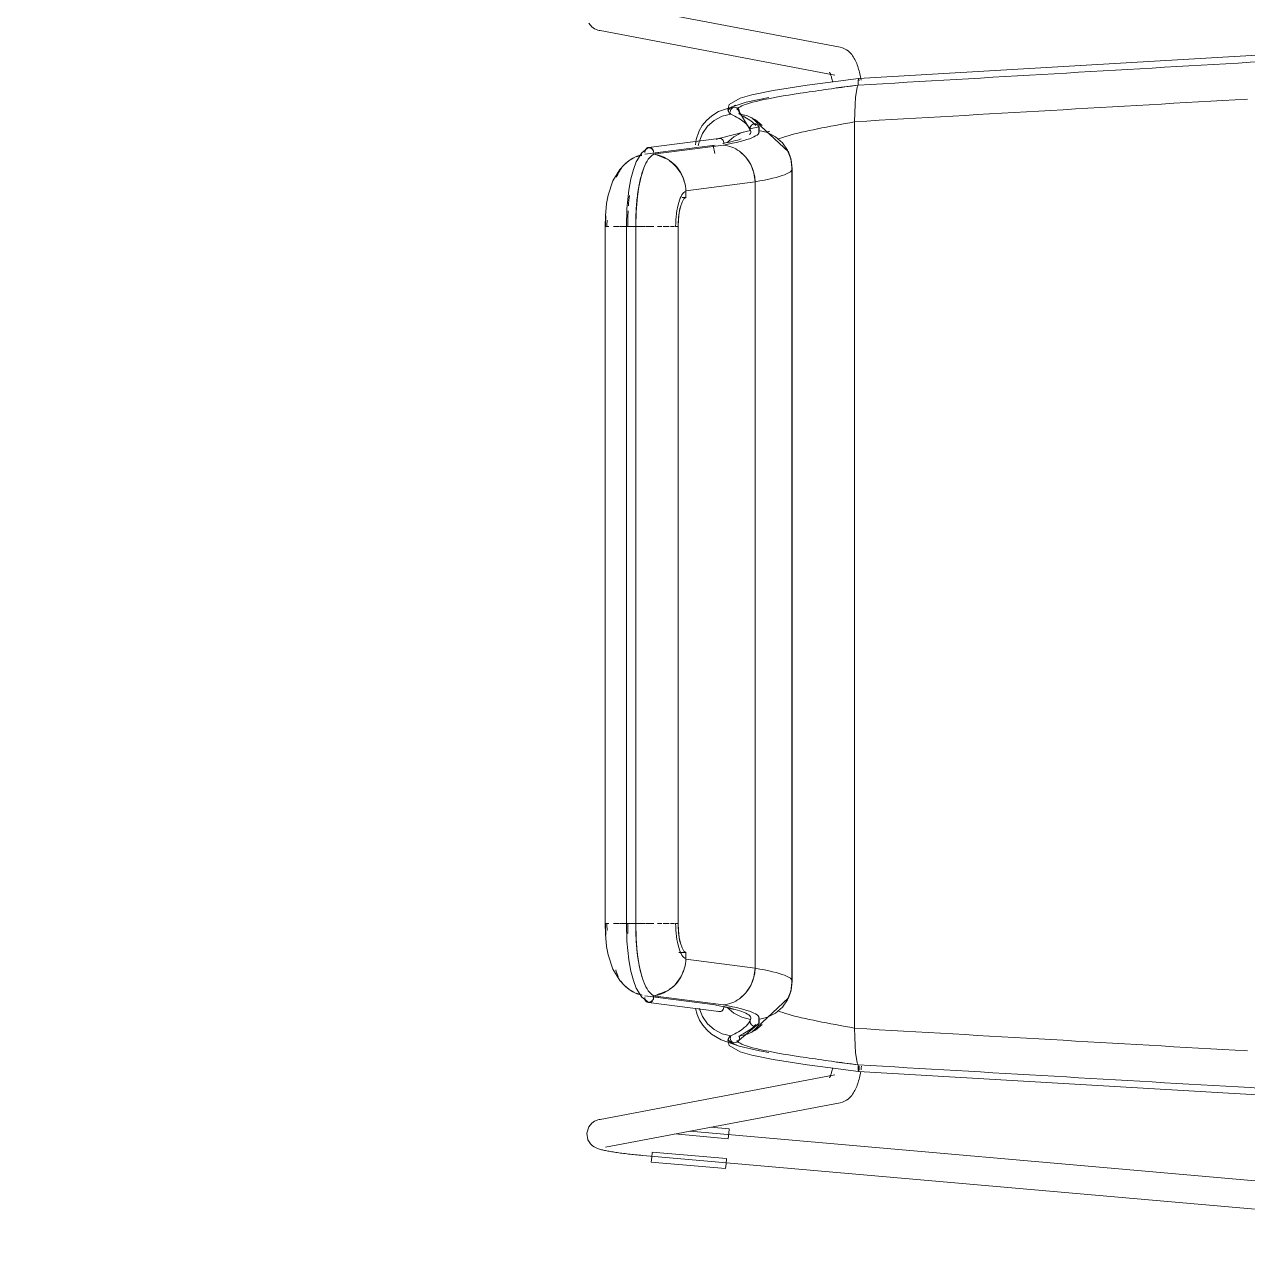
# Model space of a CAD drawing. Header units: millimetres. Extents: x 155927 to 326028, y -36033 to 97293.
# Drawn here: x 226626 to 227144, y 12021 to 12538 of the extents above; entities that cross this region are included whole.
import ezdxf

# ---------------------------------------------------------------- set-up
doc = ezdxf.new("R2010")
doc.units = ezdxf.units.MM
doc.header["$MEASUREMENT"] = 0
doc.layers.add('A-DOOR', color=4, linetype='CONTINUOUS', lineweight=9)
doc.layers.add('I-FURN', color=8, linetype='CONTINUOUS', lineweight=9)

msp = doc.modelspace()

# ---------------------------------------------------------------- linework, layer by layer
at = {"layer": 'A-DOOR'}
msp.add_arc((225644.33, 13505.61), 1010, 270, 0, dxfattribs=at)
at = {"layer": 'I-FURN'}
for p, q in [((226971.22, 12528.47), (226871.93, 12547.28)), ((226864.93, 12538.63), (226866.26, 12537.05)), ((226866.26, 12537.05), (226867.34, 12536.3)), ((226867.34, 12536.3), (226868.14, 12535.93)), ((226868.14, 12535.93), (226868.76, 12535.71)), ((226868.76, 12535.71), (226869.28, 12535.58)), ((226869.28, 12535.58), (226869.69, 12535.49)), ((226869.69, 12535.49), (226968.98, 12516.68)), ((226979.06, 12515.28), (227310.97, 12534.56)), ((226971.22, 12528.47), (226972.2, 12528.21)), ((226972.2, 12528.21), (226973.1, 12527.84)), ((226973.1, 12527.84), (226973.89, 12527.41)), ((226973.89, 12527.41), (226974.58, 12526.92)), ((226974.58, 12526.92), (226975.17, 12526.41)), ((226975.17, 12526.41), (226975.69, 12525.89)), ((226975.69, 12525.89), (226976.15, 12525.36)), ((226976.15, 12525.36), (226976.55, 12524.83)), ((226976.55, 12524.83), (226976.91, 12524.29)), ((226976.91, 12524.29), (226977.23, 12523.75)), ((226977.23, 12523.75), (226977.52, 12523.22)), ((226977.52, 12523.22), (226977.79, 12522.67)), ((226966.75, 12517.9), (226966.77, 12517.87)), ((226966.77, 12517.87), (226966.81, 12517.8)), ((226977.79, 12522.67), (226978.04, 12522.11)), ((226978.04, 12522.11), (226978.28, 12521.54)), ((226978.28, 12521.54), (226978.5, 12520.95)), ((226978.5, 12520.95), (226978.71, 12520.36)), ((226978.71, 12520.36), (226978.9, 12519.76)), ((226978.9, 12519.76), (226979.08, 12519.14)), ((226979.08, 12519.14), (226979.25, 12518.51)), ((226979.25, 12518.51), (226979.42, 12517.87)), ((226979.42, 12517.87), (226979.57, 12517.21)), ((226967.21, 12513.72), (226957.28, 12512.36)), ((226966.81, 12517.8), (226966.86, 12517.71)), ((226966.86, 12517.71), (226966.93, 12517.56)), ((226966.93, 12517.56), (226967.02, 12517.36)), ((226967.02, 12517.36), (226967.12, 12517.13)), ((226967.12, 12517.13), (226967.22, 12516.86)), ((226979.06, 12515.27), (226967.21, 12513.72)), ((226967.22, 12516.86), (226967.32, 12516.56)), ((226967.32, 12516.56), (226967.43, 12516.22)), ((226967.43, 12516.22), (226967.54, 12515.86)), ((226967.54, 12515.86), (226967.65, 12515.46)), ((226967.65, 12515.46), (226967.75, 12515.04)), ((226967.75, 12515.04), (226967.86, 12514.6)), ((226967.86, 12514.6), (226967.96, 12514.13)), ((226967.96, 12514.13), (226968.06, 12513.63)), ((226978.86, 12513.87), (226978.85, 12513.38)), ((226978.85, 12513.38), (226978.86, 12513.87)), ((226978.85, 12513.38), (226978.86, 12512.88)), ((226978.86, 12512.88), (226978.85, 12513.38)), ((226978.86, 12513.87), (226978.88, 12514.33)), ((226978.88, 12514.32), (226978.86, 12513.87)), ((226978.86, 12512.88), (226978.88, 12512.41)), ((226978.88, 12512.41), (226978.86, 12512.88)), ((226978.92, 12514.71), (226978.88, 12514.32)), ((226978.88, 12514.33), (226978.92, 12514.71)), ((226978.96, 12515.01), (226978.92, 12514.71)), ((226978.92, 12514.71), (226978.96, 12515.01)), ((226979.06, 12515.28), (226979.12, 12515.21)), ((226979.12, 12515.21), (226979.06, 12515.27)), ((226979.21, 12514.74), (226979.17, 12515.03)), ((226979.17, 12515.03), (226979.21, 12514.74)), ((226979.25, 12514.36), (226979.21, 12514.74)), ((226979.21, 12514.74), (226979.25, 12514.36)), ((226979.57, 12517.21), (226979.71, 12516.54)), ((226979.71, 12516.54), (226979.85, 12515.86)), ((226979.85, 12515.86), (226979.97, 12515.17)), ((226979.97, 12515.17), (226980.09, 12514.47)), ((226933.92, 12508.34), (226928.93, 12506.94)), ((226942.94, 12510.15), (226933.92, 12508.34)), ((226949.26, 12511.18), (226942.94, 12510.15)), ((226957.28, 12512.36), (226949.26, 12511.18)), ((226977.8, 12507.3), (226978.11, 12509.76)), ((226978.11, 12509.76), (226977.8, 12507.26)), ((226978.11, 12509.77), (226978.48, 12511.51)), ((226978.48, 12511.51), (226978.11, 12509.76)), ((226978.48, 12511.51), (226978.88, 12512.41)), ((226978.88, 12512.41), (226978.48, 12511.51)), ((226931.49, 12505.26), (226919.77, 12501.27)), ((226924.29, 12504.17), (226923.76, 12501.98)), ((226928.93, 12506.94), (226924.29, 12504.17)), ((226925.35, 12502.47), (226925.04, 12502.08)), ((226925.04, 12502.08), (226925.35, 12502.46)), ((226925.74, 12502.77), (226925.35, 12502.47)), ((226925.35, 12502.46), (226925.74, 12502.76)), ((226925.74, 12502.76), (226926.2, 12502.96)), ((226926.2, 12502.96), (226925.74, 12502.77)), ((226926.68, 12503.04), (226926.2, 12502.96)), ((226926.2, 12502.96), (226926.68, 12503.03)), ((226927.17, 12502.98), (226926.68, 12503.04)), ((226926.68, 12503.03), (226927.17, 12502.97)), ((226927.63, 12502.79), (226927.17, 12502.98)), ((226927.17, 12502.97), (226927.63, 12502.79)), ((226927.54, 12502.84), (226933.24, 12493.45)), ((226927.63, 12502.79), (226928.03, 12502.5)), ((226928.03, 12502.51), (226927.63, 12502.79)), ((226928.35, 12502.13), (226928.03, 12502.51)), ((226928.03, 12502.5), (226928.35, 12502.12)), ((226941.15, 12507.17), (226931.49, 12505.26)), ((226977.56, 12504.16), (226977.4, 12500.63)), ((226977.41, 12500.69), (226977.56, 12504.16)), ((226977.56, 12504.21), (226977.8, 12507.27)), ((226977.8, 12507.26), (226977.56, 12504.16)), ((226914.7, 12497.47), (226912.93, 12495.3)), ((226916.95, 12499.46), (226914.7, 12497.47)), ((226918.03, 12497.52), (226915.2, 12495.04)), ((226919.77, 12501.27), (226916.95, 12499.46)), ((226921.35, 12499.26), (226918.03, 12497.52)), ((226924.98, 12500.16), (226921.35, 12499.26)), ((226923.76, 12501.98), (226924.06, 12501.07)), ((226924.77, 12501.13), (226924.85, 12501.62)), ((226924.85, 12501.62), (226924.77, 12501.13)), ((226924.81, 12500.63), (226924.98, 12500.16)), ((226924.98, 12500.16), (226924.82, 12500.63)), ((226924.85, 12501.62), (226925.04, 12502.08)), ((226925.04, 12502.08), (226924.85, 12501.62)), ((226928.56, 12501.68), (226928.35, 12502.13)), ((226928.35, 12502.12), (226928.55, 12501.67)), ((226928.61, 12500.68), (226928.46, 12500.21)), ((226928.46, 12500.21), (226932.08, 12499.42)), ((226928.47, 12500.21), (226928.62, 12500.69)), ((226932.08, 12499.43), (226928.47, 12500.21)), ((226928.55, 12501.67), (226928.64, 12501.18)), ((226928.65, 12501.19), (226928.56, 12501.68)), ((226928.64, 12501.18), (226928.61, 12500.68)), ((226928.62, 12500.69), (226928.65, 12501.19)), ((226935.4, 12497.79), (226932.08, 12499.43)), ((226932.08, 12499.42), (226935.4, 12497.78)), ((226933.73, 12498.73), (226949.43, 12484.13)), ((226938.24, 12495.38), (226935.4, 12497.79)), ((226935.4, 12497.78), (226938.24, 12495.38)), ((226977.35, 12496.94), (226977.41, 12500.63)), ((226977.4, 12500.63), (226977.35, 12496.86)), ((226911.58, 12493.03), (226910.29, 12489.43)), ((226912.93, 12495.3), (226911.58, 12493.03)), ((226915.2, 12495.04), (226913.03, 12491.95)), ((226919.89, 12489.88), (226931.5, 12492.84)), ((226929.63, 12492.31), (226926.24, 12490.56)), ((226933.35, 12493.2), (226929.63, 12492.31)), ((226931.5, 12492.84), (226933.37, 12493.17)), ((226936.95, 12494.72), (226933.06, 12493.88)), ((226933.15, 12494.17), (226933.23, 12494.66)), ((226933.23, 12494.66), (226933.15, 12494.17)), ((226933.19, 12493.67), (226933.15, 12494.17)), ((226933.15, 12494.17), (226933.19, 12493.67)), ((226933.35, 12493.2), (226933.19, 12493.67)), ((226933.19, 12493.67), (226933.35, 12493.2)), ((226933.23, 12494.66), (226933.43, 12495.11)), ((226933.43, 12495.11), (226933.23, 12494.66)), ((226933.43, 12495.11), (226933.75, 12495.49)), ((226933.75, 12495.49), (226933.43, 12495.11)), ((226934.15, 12495.79), (226933.75, 12495.49)), ((226933.75, 12495.49), (226934.15, 12495.78)), ((226934.61, 12495.98), (226934.15, 12495.79)), ((226934.15, 12495.78), (226934.61, 12495.97)), ((226934.61, 12495.97), (226935.1, 12496.04)), ((226935.1, 12496.04), (226934.61, 12495.98)), ((226935.1, 12496.04), (226935.59, 12495.97)), ((226935.59, 12495.98), (226935.1, 12496.04)), ((226936.05, 12495.79), (226935.59, 12495.98)), ((226935.59, 12495.97), (226936.05, 12495.78)), ((226936.46, 12495.49), (226936.05, 12495.79)), ((226936.05, 12495.78), (226936.45, 12495.49)), ((226936.45, 12495.49), (226936.77, 12495.11)), ((226936.77, 12495.11), (226936.46, 12495.49)), ((226936.77, 12495.11), (226936.97, 12494.66)), ((226936.97, 12494.66), (226936.77, 12495.11)), ((226936.82, 12495.01), (226936.87, 12492.13)), ((226937.01, 12493.67), (226936.85, 12493.2)), ((226936.85, 12493.2), (226937.02, 12493.67)), ((226940.57, 12492.31), (226936.85, 12493.2)), ((226936.97, 12494.66), (226937.05, 12494.17)), ((226937.05, 12494.17), (226936.97, 12494.66)), ((226937.05, 12494.17), (226937.01, 12493.67)), ((226937.02, 12493.67), (226937.05, 12494.17)), ((226943.96, 12490.56), (226940.57, 12492.31)), ((226940.57, 12492.3), (226943.96, 12490.55)), ((226977.35, 12496.86), (226977.35, 12113.46)), ((226977.35, 12113.38), (226977.35, 12496.86)), ((226888.63, 12483.2), (226918.32, 12487.04)), ((226890.19, 12486.04), (226919.96, 12489.89)), ((226921.87, 12487.06), (226892.17, 12483.22)), ((226910.29, 12489.43), (226910, 12487.16)), ((226911.63, 12488.44), (226911.26, 12486.7)), ((226911.26, 12486.69), (226911.63, 12488.43)), ((226913.03, 12491.95), (226911.63, 12488.44)), ((226917.54, 12486.92), (226918.23, 12483.43)), ((226919.29, 12489.65), (226918.9, 12489.36)), ((226919.73, 12489.84), (226919.29, 12489.65)), ((226920.2, 12489.91), (226919.73, 12489.84)), ((226920.67, 12489.84), (226920.2, 12489.91)), ((226921.11, 12489.65), (226920.67, 12489.84)), ((226921.49, 12489.35), (226921.11, 12489.65)), ((226921.79, 12488.97), (226921.49, 12489.35)), ((226921.98, 12488.52), (226921.79, 12488.97)), ((226922.06, 12488.03), (226921.98, 12488.52)), ((226922.03, 12487.53), (226922.06, 12488.03)), ((226926.24, 12490.56), (226923.36, 12488.05)), ((226946.84, 12488.05), (226943.96, 12490.56)), ((226943.96, 12490.55), (226946.83, 12488.04)), ((226946.83, 12488.04), (226949, 12484.91)), ((226949.01, 12484.91), (226946.84, 12488.05)), ((226884.19, 12481.65), (226881.93, 12480.32)), ((226887.3, 12483.79), (226885, 12479.96)), ((226889.69, 12485.68), (226887.3, 12483.79)), ((226894.6, 12483.97), (226892.16, 12483.65)), ((226931.37, 12481.94), (226928.63, 12484.43)), ((226933.45, 12478.83), (226931.37, 12481.94)), ((226948.83, 12485.23), (226950.56, 12480.76)), ((226949, 12484.91), (226950.37, 12481.34)), ((226950.37, 12481.34), (226949.01, 12484.91)), ((226949.43, 12484.13), (226950.13, 12482.2)), ((226878.02, 12476.67), (226875.15, 12471.96)), ((226879.86, 12478.65), (226878.02, 12476.67)), ((226881.93, 12480.32), (226879.86, 12478.65)), ((226883.81, 12476.79), (226882.73, 12472.75)), ((226885, 12479.96), (226883.81, 12476.79)), ((226888.14, 12477.25), (226887.05, 12473.82)), ((226934.77, 12475.28), (226933.45, 12478.83)), ((226950.37, 12481.34), (226950.84, 12477.55)), ((226950.85, 12477.55), (226950.37, 12481.34)), ((226950.56, 12480.76), (226951, 12477.01)), ((226950.85, 12477.55), (226950.85, 12132.77)), ((226950.85, 12132.77), (226950.85, 12477.55)), ((226951, 12438.1), (226951, 12477.01)), ((226875.15, 12471.96), (226873.13, 12465.81)), ((226882.73, 12472.75), (226881.86, 12468.03)), ((226887.05, 12473.82), (226886.08, 12469.38)), ((226905.97, 12467.65), (226935.25, 12471.51)), ((226935.25, 12471.51), (226934.77, 12475.28)), ((226935.25, 12471.51), (226935.25, 12138.8)), ((226935.25, 12138.8), (226935.25, 12471.51)), ((226881.86, 12468.03), (226881.06, 12460.14)), ((226886.08, 12469.38), (226885.49, 12465.37)), ((226906.04, 12464.94), (226905.97, 12467.65)), ((226872.48, 12462.31), (226871.96, 12457.1)), ((226873.13, 12465.81), (226872.48, 12462.31)), ((226885.49, 12465.37), (226884.96, 12458.81)), ((226903.21, 12458.47), (226903.72, 12460.96)), ((226903.72, 12460.96), (226904.39, 12462.95)), ((226906.04, 12464.94), (226904.37, 12464.94)), ((226904.39, 12462.95), (226905.18, 12464.3)), ((226905.18, 12464.3), (226906.04, 12464.94)), ((226871.96, 12457.1), (226871.88, 12452.58)), ((226881.06, 12460.14), (226880.92, 12452.58)), ((226884.96, 12458.81), (226884.88, 12452.58)), ((226902.89, 12455.62), (226903.21, 12458.47)), ((226872.05, 12452.58), (226871.88, 12452.58)), ((226871.88, 12452.58), (226871.88, 12157.73)), ((226871.9, 12452.58), (226873.37, 12452.58)), ((226875.4, 12452.58), (226877.98, 12452.58)), ((226881.16, 12452.58), (226878.13, 12452.58)), ((226878.15, 12452.58), (226881.16, 12452.58)), ((226880.92, 12452.58), (226880.92, 12157.73)), ((226880.92, 12452.58), (226884.77, 12452.58)), ((226880.99, 12452.58), (226880.92, 12452.58)), ((226881.18, 12452.58), (226880.99, 12452.58)), ((226881.49, 12452.58), (226881.18, 12452.58)), ((226881.88, 12452.58), (226881.49, 12452.58)), ((226882.33, 12452.58), (226881.88, 12452.58)), ((226882.82, 12452.58), (226882.33, 12452.58)), ((226883.32, 12452.58), (226882.82, 12452.58)), ((226883.8, 12452.58), (226883.32, 12452.58)), ((226884.21, 12452.58), (226883.8, 12452.58)), ((226884.54, 12452.58), (226884.21, 12452.58)), ((226884.77, 12452.58), (226884.54, 12452.58)), ((226888.66, 12452.58), (226884.85, 12452.58)), ((226884.85, 12452.58), (226888.66, 12452.58)), ((226884.88, 12157.73), (226884.88, 12452.58)), ((226888.86, 12452.58), (226892.41, 12452.58)), ((226894.04, 12452.58), (226895.88, 12452.58)), ((226896.4, 12452.58), (226898.87, 12452.58)), ((226899.45, 12452.58), (226901.19, 12452.58)), ((226902.72, 12452.58), (226902.72, 12157.73)), ((226902.78, 12452.58), (226902.89, 12455.62)), ((226902.78, 12157.73), (226902.78, 12452.58)), ((226951, 12133.3), (226951, 12438.1)), ((226871.88, 12157.73), (226872.05, 12157.73)), ((226871.96, 12153.21), (226871.88, 12157.73)), ((226873.37, 12157.73), (226871.9, 12157.73)), ((226877.98, 12157.73), (226875.4, 12157.73)), ((226878.13, 12157.73), (226881.16, 12157.73)), ((226881.16, 12157.73), (226878.15, 12157.73)), ((226884.87, 12157.73), (226880.92, 12157.73)), ((226881.06, 12150.17), (226880.92, 12157.73)), ((226880.92, 12157.73), (226880.99, 12157.73)), ((226880.99, 12157.73), (226881.18, 12157.73)), ((226881.18, 12157.73), (226881.49, 12157.73)), ((226881.49, 12157.73), (226881.88, 12157.73)), ((226881.88, 12157.73), (226882.33, 12157.73)), ((226882.33, 12157.73), (226882.82, 12157.73)), ((226882.82, 12157.73), (226883.32, 12157.73)), ((226883.32, 12157.73), (226883.8, 12157.73)), ((226883.8, 12157.73), (226884.21, 12157.73)), ((226884.21, 12157.73), (226884.54, 12157.73)), ((226884.54, 12157.73), (226884.77, 12157.73)), ((226884.77, 12157.73), (226884.87, 12157.73)), ((226884.85, 12157.73), (226888.66, 12157.73)), ((226888.66, 12157.73), (226884.85, 12157.73)), ((226884.88, 12157.73), (226884.96, 12151.32)), ((226892.41, 12157.73), (226888.86, 12157.73)), ((226895.88, 12157.73), (226894.04, 12157.73)), ((226898.87, 12157.73), (226896.4, 12157.73)), ((226901.19, 12157.73), (226899.45, 12157.73)), ((226902.89, 12154.69), (226902.78, 12157.73)), ((226872.48, 12148), (226871.96, 12153.21)), ((226884.96, 12151.32), (226885.44, 12145.33)), ((226903.21, 12151.84), (226902.89, 12154.69)), ((226903.72, 12149.35), (226903.21, 12151.84)), ((226873.13, 12144.51), (226872.48, 12148)), ((226881.86, 12142.28), (226881.06, 12150.17)), ((226885.44, 12145.33), (226886.27, 12139.9)), ((226903.03, 12145.38), (226906.04, 12145.38)), ((226904.39, 12147.37), (226903.72, 12149.35)), ((226905.18, 12146.02), (226904.39, 12147.37)), ((226906.04, 12145.38), (226905.18, 12146.02)), ((226905.97, 12142.66), (226906.04, 12145.38)), ((226875.15, 12138.36), (226873.13, 12144.51)), ((226882.73, 12137.57), (226881.86, 12142.28)), ((226935.25, 12138.8), (226905.97, 12142.66)), ((226878.02, 12133.64), (226875.15, 12138.36)), ((226883.81, 12133.53), (226882.73, 12137.57)), ((226886.27, 12139.9), (226887.08, 12136.4)), ((226887.08, 12136.4), (226887.95, 12133.57)), ((226933.45, 12131.49), (226934.77, 12135.03)), ((226934.77, 12135.03), (226935.25, 12138.8)), ((226879.86, 12131.66), (226878.02, 12133.64)), ((226881.93, 12129.99), (226879.86, 12131.66)), ((226884.19, 12128.66), (226881.93, 12129.99)), ((226885, 12130.36), (226883.81, 12133.53)), ((226887.3, 12126.53), (226885, 12130.36)), ((226887.95, 12133.57), (226888.14, 12133.06)), ((226931.37, 12128.37), (226933.45, 12131.49)), ((226950.84, 12132.77), (226950.37, 12128.98)), ((226950.37, 12128.97), (226950.85, 12132.77)), ((226950.56, 12129.55), (226951, 12133.3)), ((226889.69, 12124.64), (226887.3, 12126.53)), ((226918.32, 12123.27), (226888.63, 12127.12)), ((226894.6, 12126.35), (226889.82, 12126.97)), ((226921.87, 12123.25), (226892.17, 12127.1)), ((226928.63, 12125.88), (226931.37, 12128.37)), ((226933.73, 12111.59), (226949.43, 12126.19)), ((226949, 12125.41), (226946.83, 12122.27)), ((226946.84, 12122.27), (226949.01, 12125.4)), ((226948.83, 12125.09), (226950.56, 12129.55)), ((226950.37, 12128.98), (226949, 12125.41)), ((226949.01, 12125.4), (226950.37, 12128.97)), ((226949.43, 12126.19), (226950.13, 12128.11)), ((226919.96, 12120.42), (226890.19, 12124.28)), ((226910.11, 12121.74), (226910.77, 12119.23)), ((226911.63, 12121.88), (226913.03, 12118.36)), ((226923.83, 12122.02), (226917.54, 12123.4)), ((226919.29, 12120.66), (226919.73, 12120.48)), ((226919.73, 12120.48), (226920.2, 12120.41)), ((226920.2, 12120.41), (226920.67, 12120.48)), ((226920.67, 12120.48), (226921.11, 12120.67)), ((226921.11, 12120.67), (226921.49, 12120.96)), ((226921.49, 12120.96), (226921.79, 12121.34)), ((226921.79, 12121.34), (226921.98, 12121.8)), ((226921.98, 12121.8), (226922.06, 12122.29)), ((226922.06, 12122.29), (226922.03, 12122.78)), ((226923.36, 12122.27), (226926.24, 12119.76)), ((226926.27, 12121.27), (226923.83, 12122.02)), ((226926.24, 12119.76), (226929.63, 12118.01)), ((226943.96, 12119.76), (226940.57, 12118.01)), ((226940.57, 12118.01), (226943.96, 12119.76)), ((226946.83, 12122.27), (226943.96, 12119.76)), ((226943.96, 12119.76), (226946.84, 12122.27)), ((226910.77, 12119.23), (226911.8, 12116.86)), ((226911.8, 12116.86), (226913.18, 12114.67)), ((226913.03, 12118.36), (226915.2, 12115.28)), ((226913.18, 12114.67), (226914.86, 12112.69)), ((226915.2, 12115.28), (226918.03, 12112.8)), ((226927.54, 12107.48), (226936.95, 12115.6)), ((226929.63, 12118.01), (226933.35, 12117.11)), ((226933.06, 12116.44), (226933.24, 12116.87)), ((226933.15, 12116.15), (226933.19, 12116.65)), ((226933.19, 12116.64), (226933.15, 12116.15)), ((226933.23, 12115.66), (226933.15, 12116.15)), ((226933.15, 12116.15), (226933.23, 12115.65)), ((226933.19, 12116.65), (226933.35, 12117.12)), ((226933.35, 12117.11), (226933.19, 12116.64)), ((226933.43, 12115.21), (226933.23, 12115.66)), ((226933.23, 12115.65), (226933.43, 12115.2)), ((226933.75, 12114.82), (226933.43, 12115.21)), ((226933.43, 12115.2), (226933.75, 12114.82)), ((226934.15, 12114.53), (226933.75, 12114.82)), ((226933.75, 12114.82), (226934.15, 12114.53)), ((226934.61, 12114.34), (226934.15, 12114.53)), ((226934.15, 12114.53), (226934.61, 12114.34)), ((226935.1, 12114.28), (226934.61, 12114.34)), ((226934.61, 12114.34), (226935.1, 12114.27)), ((226935.59, 12114.34), (226935.1, 12114.28)), ((226935.1, 12114.27), (226935.59, 12114.34)), ((226938.24, 12114.93), (226935.4, 12112.54)), ((226935.4, 12112.53), (226938.24, 12114.93)), ((226936.05, 12114.53), (226935.59, 12114.34)), ((226935.59, 12114.34), (226936.05, 12114.53)), ((226936.45, 12114.82), (226936.05, 12114.53)), ((226936.05, 12114.53), (226936.46, 12114.82)), ((226936.77, 12115.21), (226936.45, 12114.82)), ((226936.46, 12114.82), (226936.77, 12115.2)), ((226936.97, 12115.66), (226936.77, 12115.21)), ((226936.77, 12115.2), (226936.97, 12115.65)), ((226936.82, 12115.3), (226936.87, 12118.18)), ((226936.85, 12117.11), (226940.57, 12118.01)), ((226936.85, 12117.12), (226937.01, 12116.65)), ((226937.02, 12116.64), (226936.85, 12117.11)), ((226937.05, 12116.15), (226936.97, 12115.66)), ((226936.97, 12115.65), (226937.05, 12116.15)), ((226937.01, 12116.65), (226937.05, 12116.15)), ((226937.05, 12116.15), (226937.02, 12116.64)), ((226914.86, 12112.69), (226916.82, 12110.95)), ((226916.82, 12110.95), (226920.94, 12108.45)), ((226918.03, 12112.8), (226921.35, 12111.06)), ((226921.35, 12111.06), (226924.98, 12110.16)), ((226923.76, 12108.33), (226924.06, 12109.25)), ((226924.77, 12109.19), (226924.82, 12109.69)), ((226924.81, 12109.68), (226924.77, 12109.19)), ((226924.85, 12108.69), (226924.77, 12109.19)), ((226924.77, 12109.19), (226924.85, 12108.69)), ((226924.98, 12110.16), (226924.81, 12109.68)), ((226924.82, 12109.69), (226924.98, 12110.16)), ((226932.08, 12110.9), (226928.46, 12110.1)), ((226928.46, 12110.1), (226928.61, 12109.63)), ((226928.47, 12110.1), (226932.08, 12110.89)), ((226928.62, 12109.63), (226928.47, 12110.1)), ((226928.64, 12109.13), (226928.55, 12108.64)), ((226928.56, 12108.64), (226928.65, 12109.13)), ((226928.61, 12109.63), (226928.64, 12109.13)), ((226928.65, 12109.13), (226928.62, 12109.63)), ((226935.4, 12112.54), (226932.08, 12110.9)), ((226932.08, 12110.89), (226935.4, 12112.53)), ((226977.35, 12113.46), (226977.4, 12109.69)), ((226977.41, 12109.69), (226977.35, 12113.38)), ((226977.4, 12109.69), (226977.56, 12106.15)), ((226977.56, 12106.15), (226977.41, 12109.63)), ((226920.94, 12108.45), (226928.56, 12105.77)), ((226924.29, 12106.15), (226923.76, 12108.33)), ((226928.93, 12103.38), (226924.29, 12106.15)), ((226925.04, 12108.24), (226924.85, 12108.69)), ((226924.85, 12108.69), (226925.04, 12108.24)), ((226925.35, 12107.85), (226925.04, 12108.24)), ((226925.04, 12108.24), (226925.35, 12107.85)), ((226925.74, 12107.55), (226925.35, 12107.85)), ((226925.35, 12107.85), (226925.74, 12107.55)), ((226926.2, 12107.36), (226925.74, 12107.55)), ((226925.74, 12107.55), (226926.2, 12107.35)), ((226926.68, 12107.28), (226926.2, 12107.36)), ((226926.2, 12107.35), (226926.68, 12107.28)), ((226927.17, 12107.34), (226926.68, 12107.28)), ((226926.68, 12107.28), (226927.17, 12107.34)), ((226927.63, 12107.52), (226927.17, 12107.34)), ((226927.17, 12107.34), (226927.63, 12107.52)), ((226927.81, 12107.63), (226927.59, 12107.5)), ((226928.03, 12107.81), (226927.63, 12107.52)), ((226927.63, 12107.52), (226928.03, 12107.81)), ((226928.35, 12108.19), (226928.03, 12107.81)), ((226928.03, 12107.81), (226928.35, 12108.19)), ((226928.55, 12108.64), (226928.35, 12108.19)), ((226928.35, 12108.19), (226928.56, 12108.64)), ((226928.56, 12105.77), (226937.08, 12103.88)), ((226937.08, 12103.88), (226941.15, 12103.15)), ((226977.56, 12106.15), (226977.8, 12103.05)), ((226977.8, 12103.05), (226977.56, 12106.11)), ((226933.92, 12101.97), (226928.93, 12103.38)), ((226942.94, 12100.17), (226933.92, 12101.97)), ((226949.26, 12099.13), (226942.94, 12100.17)), ((226957.28, 12097.95), (226949.26, 12099.13)), ((226977.8, 12103.05), (226978.11, 12100.56)), ((226978.11, 12100.56), (226977.8, 12103.02)), ((226978.11, 12100.56), (226978.48, 12098.81)), ((226978.48, 12098.81), (226978.11, 12100.55)), ((226978.88, 12097.91), (226978.48, 12098.81)), ((226978.48, 12098.81), (226978.88, 12097.91)), ((226968.98, 12093.64), (226869.69, 12074.83)), ((226967.21, 12096.6), (226957.28, 12097.95)), ((226979.06, 12095.04), (226967.21, 12096.6)), ((226967.22, 12093.45), (226967.32, 12093.76)), ((226967.32, 12093.76), (226967.43, 12094.09)), ((226967.43, 12094.09), (226967.54, 12094.46)), ((226967.54, 12094.46), (226967.65, 12094.85)), ((226967.65, 12094.85), (226967.75, 12095.27)), ((226967.75, 12095.27), (226967.86, 12095.72)), ((226967.86, 12095.72), (226967.96, 12096.19)), ((226967.96, 12096.19), (226968.06, 12096.68)), ((226978.86, 12097.44), (226978.85, 12096.94)), ((226978.85, 12096.94), (226978.86, 12097.44)), ((226978.85, 12096.94), (226978.86, 12096.45)), ((226978.86, 12096.44), (226978.85, 12096.94)), ((226978.88, 12097.91), (226978.86, 12097.44)), ((226978.86, 12097.44), (226978.88, 12097.91)), ((226978.86, 12096.45), (226978.88, 12095.99)), ((226978.88, 12095.99), (226978.86, 12096.44)), ((226978.88, 12095.99), (226978.92, 12095.61)), ((226978.92, 12095.6), (226978.88, 12095.99)), ((226978.92, 12095.61), (226978.96, 12095.31)), ((226978.96, 12095.3), (226978.92, 12095.6)), ((226978.96, 12095.31), (226979.01, 12095.12)), ((226979.01, 12095.11), (226978.96, 12095.3)), ((226979.01, 12095.12), (226979.06, 12095.04)), ((226979.06, 12095.04), (226979.01, 12095.11)), ((226979.06, 12095.04), (226979.12, 12095.11)), ((226979.12, 12095.1), (226979.06, 12095.04)), ((226979.06, 12095.04), (227310.97, 12075.75)), ((226979.12, 12095.11), (226979.17, 12095.29)), ((226979.17, 12095.29), (226979.12, 12095.1)), ((226979.17, 12095.29), (226979.21, 12095.58)), ((226979.21, 12095.58), (226979.17, 12095.29)), ((226979.21, 12095.58), (226979.25, 12095.96)), ((226979.25, 12095.96), (226979.21, 12095.58)), ((226979.25, 12095.96), (226979.27, 12096.41)), ((226979.27, 12096.41), (226979.25, 12095.96)), ((226979.27, 12096.41), (226979.28, 12096.9)), ((226979.28, 12096.9), (226979.27, 12096.41)), ((226979.28, 12096.9), (226979.28, 12097.4)), ((226979.28, 12097.4), (226979.28, 12096.9)), ((226979.57, 12093.1), (226979.71, 12093.77)), ((226979.71, 12093.77), (226979.85, 12094.45)), ((226979.85, 12094.45), (226979.97, 12095.15)), ((226980.09, 12095.85), (226980.2, 12096.56)), ((226980.2, 12096.56), (226980.3, 12097.29)), ((226966.75, 12092.42), (226966.77, 12092.44)), ((226966.77, 12092.44), (226966.81, 12092.52)), ((226966.81, 12092.52), (226966.86, 12092.6)), ((226966.86, 12092.6), (226966.93, 12092.76)), ((226966.93, 12092.76), (226967.02, 12092.95)), ((226967.02, 12092.95), (226967.12, 12093.18)), ((226967.12, 12093.18), (226967.22, 12093.45)), ((226978.04, 12088.21), (226978.28, 12088.78)), ((226978.28, 12088.78), (226978.5, 12089.36)), ((226978.5, 12089.36), (226978.71, 12089.95)), ((226978.71, 12089.95), (226978.9, 12090.56)), ((226978.9, 12090.56), (226979.08, 12091.17)), ((226979.08, 12091.17), (226979.25, 12091.8)), ((226979.25, 12091.8), (226979.42, 12092.45)), ((226979.42, 12092.45), (226979.57, 12093.1)), ((226973.89, 12082.91), (226974.58, 12083.39)), ((226974.58, 12083.39), (226975.17, 12083.9)), ((226975.17, 12083.9), (226975.69, 12084.42)), ((226975.69, 12084.42), (226976.15, 12084.95)), ((226976.15, 12084.95), (226976.55, 12085.49)), ((226976.55, 12085.49), (226976.91, 12086.02)), ((226976.91, 12086.02), (226977.23, 12086.56)), ((226977.23, 12086.56), (226977.52, 12087.1)), ((226977.52, 12087.1), (226977.79, 12087.65)), ((226977.79, 12087.65), (226978.04, 12088.21)), ((226871.93, 12063.04), (226971.22, 12081.85)), ((226971.22, 12081.85), (226972.2, 12082.11)), ((226972.2, 12082.11), (226973.1, 12082.47)), ((226973.1, 12082.47), (226973.89, 12082.91)), ((226864.93, 12071.69), (226866.26, 12073.27)), ((226866.26, 12073.27), (226867.34, 12074.01)), ((226867.34, 12074.01), (226868.14, 12074.39)), ((226868.14, 12074.39), (226868.76, 12074.6)), ((226868.76, 12074.6), (226869.28, 12074.74)), ((226869.28, 12074.74), (226869.69, 12074.83)), ((226864.93, 12071.69), (226864.1, 12068.94)), ((226864.1, 12068.94), (226864.58, 12066.18)), ((226901.3, 12068.65), (226923.91, 12066.66)), ((227332.15, 12032.56), (226907.65, 12069.86)), ((226924.28, 12070.89), (226916.38, 12071.59)), ((226924.1, 12068.85), (226923.92, 12066.78)), ((226924.28, 12070.89), (226924.1, 12068.85)), ((226864.58, 12066.18), (226865.62, 12064.52)), ((226865.62, 12064.52), (226866.53, 12063.67)), ((226866.53, 12063.67), (226867.24, 12063.19)), ((226867.24, 12063.19), (226867.8, 12062.89)), ((226867.8, 12062.89), (226868.27, 12062.67)), ((226868.27, 12062.67), (226868.7, 12062.5)), ((226868.7, 12062.5), (226869.1, 12062.36)), ((226869.1, 12062.36), (226869.5, 12062.23)), ((226869.5, 12062.23), (226869.89, 12062.12)), ((226869.89, 12062.12), (226870.3, 12062.01)), ((226870.3, 12062.01), (226870.71, 12061.91)), ((226870.71, 12061.91), (226871.14, 12061.81)), ((226871.14, 12061.81), (226871.58, 12061.71)), ((226871.58, 12061.71), (226872.04, 12061.61)), ((226872.04, 12061.61), (226872.52, 12061.52)), ((226872.52, 12061.52), (226873.01, 12061.42)), ((226873.01, 12061.42), (226873.53, 12061.33)), ((226873.53, 12061.33), (226874.06, 12061.23)), ((226874.06, 12061.23), (226874.61, 12061.14)), ((226874.61, 12061.14), (226875.18, 12061.05)), ((226875.18, 12061.05), (226875.77, 12060.96)), ((226875.77, 12060.96), (226876.37, 12060.87)), ((226876.37, 12060.87), (226876.99, 12060.78)), ((226876.99, 12060.78), (226877.62, 12060.69)), ((226877.62, 12060.69), (226878.27, 12060.6)), ((226878.27, 12060.6), (226878.94, 12060.51)), ((226878.94, 12060.51), (226879.61, 12060.42)), ((226879.61, 12060.42), (226880.3, 12060.34)), ((226880.3, 12060.34), (226881, 12060.25)), ((226881, 12060.25), (226881.71, 12060.17)), ((226881.71, 12060.17), (226882.43, 12060.09)), ((226882.43, 12060.09), (226883.15, 12060.01)), ((226883.15, 12060.01), (226883.88, 12059.93)), ((226883.88, 12059.93), (226884.62, 12059.85)), ((226884.62, 12059.85), (226885.37, 12059.78)), ((226885.37, 12059.78), (226886.12, 12059.71)), ((226886.12, 12059.71), (226886.87, 12059.64)), ((226886.87, 12059.64), (226887.62, 12059.57)), ((226887.62, 12059.57), (226887.78, 12059.56)), ((226887.78, 12059.56), (227331.1, 12020.61)), ((226891.38, 12056.74), (226891.56, 12058.78)), ((226891.56, 12058.78), (226891.74, 12060.85)), ((226923.17, 12058.21), (226891.75, 12060.97)), ((226923.15, 12058.09), (226922.97, 12056.03)), ((226922.79, 12053.98), (226891.38, 12056.74)), ((226922.97, 12056.03), (226922.79, 12053.98))]:
    msp.add_line(p, q, dxfattribs=at)
for centre, major_axis, ratio, start_param, end_param in [((226920.19, 12487.94), (0, -1.96), 0.955139, 1.359855, 3.903556), ((226920.18, 12471.38), (0, -15.78), 0.955139, 2.787556, 3.029056), ((226920.18, 12471.38), (0, -15.78), 0.955139, 2.545839, 2.787386), ((226920.18, 12471.38), (0, -15.78), 0.955139, 1.579038, 2.545717), ((226876.16, 12452.58), (0, -12.4), 0.287441, 4.492176, 4.712389), ((226887.63, 12452.58), (15.75, 0), 0.000004, 0.290246, 0.472486), ((226876.16, 12157.73), (0, -12.4), 0.287441, 4.712389, 4.950404), ((226887.63, 12157.73), (15.75, 0), 0.000004, 5.8107, 5.99294), ((226920.18, 12138.93), (0, -15.78), 0.955139, 0.595876, 1.562553), ((226920.18, 12138.93), (0, -15.78), 0.955139, 0.354206, 0.595753), ((226920.19, 12122.37), (0, -1.96), 0.955139, 5.775592, 8.064923), ((226920.18, 12138.93), (0, -15.78), 0.955139, 0.112537, 0.354036)]:
    msp.add_ellipse(centre, major_axis=major_axis, ratio=ratio, start_param=start_param, end_param=end_param, dxfattribs=at)
for points in [[(227310.87, 12531.73), (227255.47, 12528.51), (227144.71, 12522.07), (227034.11, 12515.63), (226978.88, 12512.41)], [(226969.51, 12511.21), (226972.61, 12511.6), (226975.74, 12512), (226978.86, 12512.39)], [(226977.35, 12496.94), (227032.71, 12500.13), (227088.13, 12503.33), (227143.59, 12506.52)], [(226921.87, 12487.06), (226927.37, 12488.08), (226935.43, 12490.13), (226937.4, 12492.18), (226936.85, 12493.2)], [(226932.93, 12491.57), (226933.5, 12492.11), (226933.64, 12492.65), (226933.35, 12493.2)], [(226939.91, 12492.64), (226940.38, 12492.7), (226940.85, 12492.75), (226941.32, 12492.81)], [(226921.66, 12487.69), (226924.78, 12488.35), (226927.7, 12489.01), (226929.42, 12489.66)], [(226885.29, 12482.13), (226885.94, 12482.39), (226886.62, 12482.55), (226887.3, 12482.69)], [(226888.21, 12477.42), (226888.78, 12478.89), (226890.05, 12481.35), (226891.45, 12482.66), (226892.18, 12483.01)], [(226905.97, 12467.65), (226905.93, 12468.95), (226905.57, 12471.45), (226904.16, 12475.05), (226901.97, 12478.2), (226899.13, 12480.72), (226895.79, 12482.49), (226893.41, 12483.07), (226892.17, 12483.22)], [(226893.69, 12482.76), (226895.07, 12482.44), (226896.44, 12481.94), (226897.7, 12481.24)], [(226951, 12477.01), (226951, 12477.19), (226950.94, 12477.37), (226950.84, 12477.55)], [(226901.65, 12452.58), (226901.68, 12454.48), (226901.94, 12458.21), (226902.9, 12463.01), (226904.3, 12466.33), (226905.4, 12467.28), (226905.96, 12467.41)], [(226881.69, 12461.39), (226881.8, 12462.87), (226881.95, 12464.32), (226882.13, 12465.74)], [(226903.67, 12460.96), (226903.12, 12458.9), (226902.84, 12456.19), (226902.74, 12453.42)], [(226871.97, 12452.58), (226871.96, 12454.16), (226872.04, 12455.66), (226872.18, 12457.09)], [(226881.45, 12452.58), (226881.41, 12454.8), (226881.44, 12457), (226881.55, 12459.18)], [(226872.19, 12152.76), (226872.04, 12154.34), (226871.96, 12156.02), (226871.97, 12157.73)], [(226881.47, 12153.47), (226881.43, 12154.88), (226881.42, 12156.3), (226881.45, 12157.73)], [(226892.18, 12127.3), (226891.45, 12127.65), (226890.05, 12128.96), (226888.15, 12132.66), (226886.62, 12137.73), (226885.51, 12143.88), (226884.88, 12150.73), (226884.81, 12155.39), (226884.85, 12157.73)], [(226905.96, 12142.91), (226904.84, 12143.17), (226902.68, 12146.55), (226901.71, 12153.94), (226901.65, 12157.73)], [(226902.73, 12156.89), (226902.79, 12154.11), (226903.06, 12150.97), (226903.67, 12149.35)], [(226892.17, 12127.1), (226893.41, 12127.25), (226895.79, 12127.83), (226899.13, 12129.59), (226901.97, 12132.12), (226904.16, 12135.27), (226905.57, 12138.87), (226905.93, 12141.37), (226905.97, 12142.66)], [(226876.32, 12138.13), (226876.58, 12137.17), (226876.93, 12136.24), (226877.36, 12135.35)], [(226904.03, 12135.57), (226902.83, 12133.32), (226901.2, 12131.08), (226899.05, 12129.93)], [(226905.42, 12139.13), (226905.18, 12138.22), (226904.85, 12137.36), (226904.46, 12136.5)], [(226950.84, 12132.77), (226950.94, 12132.94), (226951, 12133.12), (226951, 12133.3)], [(226887.22, 12127.58), (226886.56, 12127.74), (226885.91, 12127.94), (226885.28, 12128.18)], [(226892.32, 12126.83), (226892.34, 12126.75), (226892.36, 12126.59), (226892.36, 12126.42), (226892.35, 12126.34)], [(226897.68, 12129.08), (226896.42, 12128.39), (226895.06, 12127.98), (226893.67, 12127.65)], [(226921.87, 12123.25), (226927.37, 12122.23), (226935.43, 12120.19), (226937.4, 12118.14), (226936.85, 12117.12)], [(227143.59, 12103.79), (227088.13, 12106.99), (227032.71, 12110.18), (226977.35, 12113.38)], [(226969.71, 12099.08), (226972.74, 12098.7), (226975.8, 12098.31), (226978.86, 12097.92)], [(227310.87, 12078.59), (227255.47, 12081.81), (227144.71, 12088.25), (227034.11, 12094.69), (226978.88, 12097.91)]]:
    msp.add_open_spline(points, degree=3, dxfattribs=at)
for points, knots in [([(226927.58, 12502.04), (226927.78, 12502.45), (226929.38, 12503.87), (226937.68, 12506.31), (226956.11, 12509.36), (226971.33, 12511.39), (226978.88, 12512.41)], [0.1500589, 0.1500589, 0.1500589, 0.1500589, 0.25, 0.5, 0.75, 1, 1, 1, 1]), ([(226924.98, 12500.16), (226923.42, 12501.18), (226923.65, 12502.44), (226926.56, 12503.7), (226927.19, 12503.93)], [0, 0, 0, 0, 0.25, 0.3070827, 0.3070827, 0.3070827, 0.3070827]), ([(226933.06, 12493.88), (226932.6, 12494.81), (226930.81, 12496.91), (226927.38, 12499), (226924.98, 12500.16)], [0.0974617, 0.0974617, 0.0974617, 0.0974617, 0.5, 1, 1, 1, 1]), ([(226935.59, 12495.33), (226935.2, 12495.79), (226933.53, 12497.42), (226930.87, 12499.04), (226928.46, 12500.21)], [0.3036932, 0.3036932, 0.3036932, 0.3036932, 0.5, 1, 1, 1, 1]), ([(226945.07, 12489.56), (226946.22, 12490.05), (226950.47, 12491.51), (226961.18, 12493.94), (226971.96, 12495.88), (226977.35, 12496.86)], [0.375, 0.375, 0.375, 0.375, 0.5, 0.75, 1, 1, 1, 1]), ([(226887.42, 12482.99), (226886.68, 12482.83), (226884.81, 12482.26), (226881.98, 12480.72), (226880.15, 12479.04), (226879.37, 12478.09)], [0.0634811, 0.0634811, 0.0634811, 0.0634811, 0.1666667, 0.3333333, 0.5, 0.5, 0.5, 0.5]), ([(226892.35, 12484.07), (226892.35, 12484.21), (226892.32, 12484.44), (226892.23, 12484.73), (226892.12, 12485), (226891.92, 12485.31), (226891.62, 12485.63), (226891.25, 12485.87), (226890.89, 12486), (226890.58, 12486.05), (226890.31, 12486.05), (226890.04, 12486.02), (226889.8, 12485.95), (226889.55, 12485.83), (226889.25, 12485.64), (226888.94, 12485.32), (226888.72, 12484.92), (226888.62, 12484.57), (226888.59, 12484.3), (226888.58, 12484.14), (226888.58, 12484.07)], [0.1111111, 0.1111111, 0.1111111, 0.1111111, 0.1666667, 0.1944444, 0.2222222, 0.2777778, 0.3333333, 0.3888889, 0.4444444, 0.4791667, 0.5138889, 0.5486111, 0.5833333, 0.6180556, 0.6527778, 0.7222222, 0.7916667, 0.8263889, 0.8611111, 0.8888889, 0.8888889, 0.8888889, 0.8888889]), ([(226888.6, 12483.98), (226888.6, 12484.14), (226888.64, 12484.43), (226888.79, 12484.82), (226889.04, 12485.23), (226889.57, 12485.69), (226890.43, 12485.94), (226891.22, 12485.71), (226891.75, 12485.31), (226892.07, 12484.93), (226892.21, 12484.63), (226892.26, 12484.47)], [-0.875, -0.875, -0.875, -0.875, -0.8125, -0.765625, -0.71875, -0.625, -0.5, -0.375, -0.3125, -0.25, -0.1875, -0.1875, -0.1875, -0.1875]), ([(226878.75, 12477.29), (226878.22, 12476.56), (226877.5, 12475.31), (226876.87, 12473.98), (226876.67, 12473.46)], [0.5455526, 0.5455526, 0.5455526, 0.5455526, 0.6666667, 0.739481, 0.739481, 0.739481, 0.739481]), ([(226884.85, 12452.58), (226884.81, 12454.93), (226884.88, 12459.58), (226885.51, 12466.43), (226886.6, 12472.54), (226887.61, 12475.76), (226888.15, 12477.25)], [0.0000052, 0.0000052, 0.0000052, 0.0000052, 0.1666667, 0.3333333, 0.5, 0.6602535, 0.6602535, 0.6602535, 0.6602535]), ([(226899.05, 12480.38), (226901.1, 12478.95), (226903.59, 12476.02), (226905.16, 12472.48), (226905.4, 12471.26)], [-0.6666667, -0.6666667, -0.6666667, -0.6666667, -0.3333333, -0.1698038, -0.1698038, -0.1698038, -0.1698038]), ([(226935.25, 12471.51), (226940.97, 12472.52), (226948.61, 12474.35), (226951, 12476.18), (226951, 12477.01)], [0, 0, 0, 0, 0.5, 0.9107153, 0.9107153, 0.9107153, 0.9107153]), ([(226951, 12133.3), (226951, 12134.13), (226948.61, 12135.96), (226940.97, 12137.8), (226935.25, 12138.8)], [0.0892846, 0.0892846, 0.0892846, 0.0892846, 0.5, 1, 1, 1, 1]), ([(226878.5, 12133.38), (226878.77, 12132.98), (226879.81, 12131.61), (226881.98, 12129.6), (226884.83, 12128), (226886.77, 12127.53), (226887.53, 12127.36)], [0.434972, 0.434972, 0.434972, 0.434972, 0.5, 0.6666667, 0.8333333, 0.9407177, 0.9407177, 0.9407177, 0.9407177]), ([(226888.59, 12126.24), (226888.58, 12126.1), (226888.6, 12125.88), (226888.67, 12125.59), (226888.76, 12125.32), (226888.95, 12125), (226889.24, 12124.68), (226889.59, 12124.45), (226889.94, 12124.31), (226890.25, 12124.27), (226890.53, 12124.26), (226890.79, 12124.3), (226891.04, 12124.37), (226891.3, 12124.48), (226891.61, 12124.67), (226891.93, 12125), (226892.17, 12125.4), (226892.28, 12125.75), (226892.36, 12126.12), (226892.35, 12126.57), (226892.25, 12126.92), (226892.17, 12127.1)], [0.1111111, 0.1111111, 0.1111111, 0.1111111, 0.1666667, 0.1944444, 0.2222222, 0.2777778, 0.3333333, 0.3888889, 0.4444444, 0.4791667, 0.5138889, 0.5486111, 0.5833333, 0.6180556, 0.6527778, 0.7222222, 0.7916667, 0.8263889, 0.8611111, 0.9305556, 1, 1, 1, 1]), ([(226892.26, 12125.85), (226892.22, 12125.73), (226892.12, 12125.5), (226891.84, 12125.08), (226891.3, 12124.63), (226890.43, 12124.38), (226889.64, 12124.61), (226889.13, 12125), (226888.84, 12125.38), (226888.65, 12125.84), (226888.61, 12126.17), (226888.6, 12126.34)], [-0.8125, -0.8125, -0.8125, -0.8125, -0.765625, -0.71875, -0.625, -0.5, -0.375, -0.3125, -0.25, -0.1875, -0.125, -0.125, -0.125, -0.125]), ([(226921.96, 12122.56), (226925.68, 12121.77), (226932.16, 12119.95), (226933.89, 12118.14), (226933.35, 12117.12)], [0.1122148, 0.1122148, 0.1122148, 0.1122148, 0.5, 1, 1, 1, 1]), ([(226977.35, 12113.46), (226971.96, 12114.43), (226961.18, 12116.38), (226950.47, 12118.81), (226946.22, 12120.27), (226945.07, 12120.76)], [0, 0, 0, 0, 0.25, 0.5, 0.625, 0.625, 0.625, 0.625]), ([(226933.06, 12116.44), (226932.6, 12115.5), (226930.81, 12113.41), (226927.38, 12111.32), (226924.98, 12110.16)], [0.0974621, 0.0974621, 0.0974621, 0.0974621, 0.5, 1, 1, 1, 1]), ([(226935.59, 12114.99), (226935.2, 12114.53), (226933.53, 12112.9), (226930.87, 12111.27), (226928.46, 12110.1)], [0.303693, 0.303693, 0.303693, 0.303693, 0.5, 1, 1, 1, 1]), ([(226924.98, 12110.16), (226923.42, 12109.13), (226923.65, 12107.85), (226926.68, 12106.57), (226927.4, 12106.31)], [0, 0, 0, 0, 0.25, 0.3133981, 0.3133981, 0.3133981, 0.3133981]), ([(226927.58, 12108.27), (226927.78, 12107.87), (226929.38, 12106.45), (226937.68, 12104.01), (226956.11, 12100.96), (226971.33, 12098.92), (226978.88, 12097.91)], [0.1500588, 0.1500588, 0.1500588, 0.1500588, 0.25, 0.5, 0.75, 1, 1, 1, 1])]:
    msp.add_open_spline(points, degree=3, knots=knots, dxfattribs=at)

doc.saveas('drawing.dxf')
